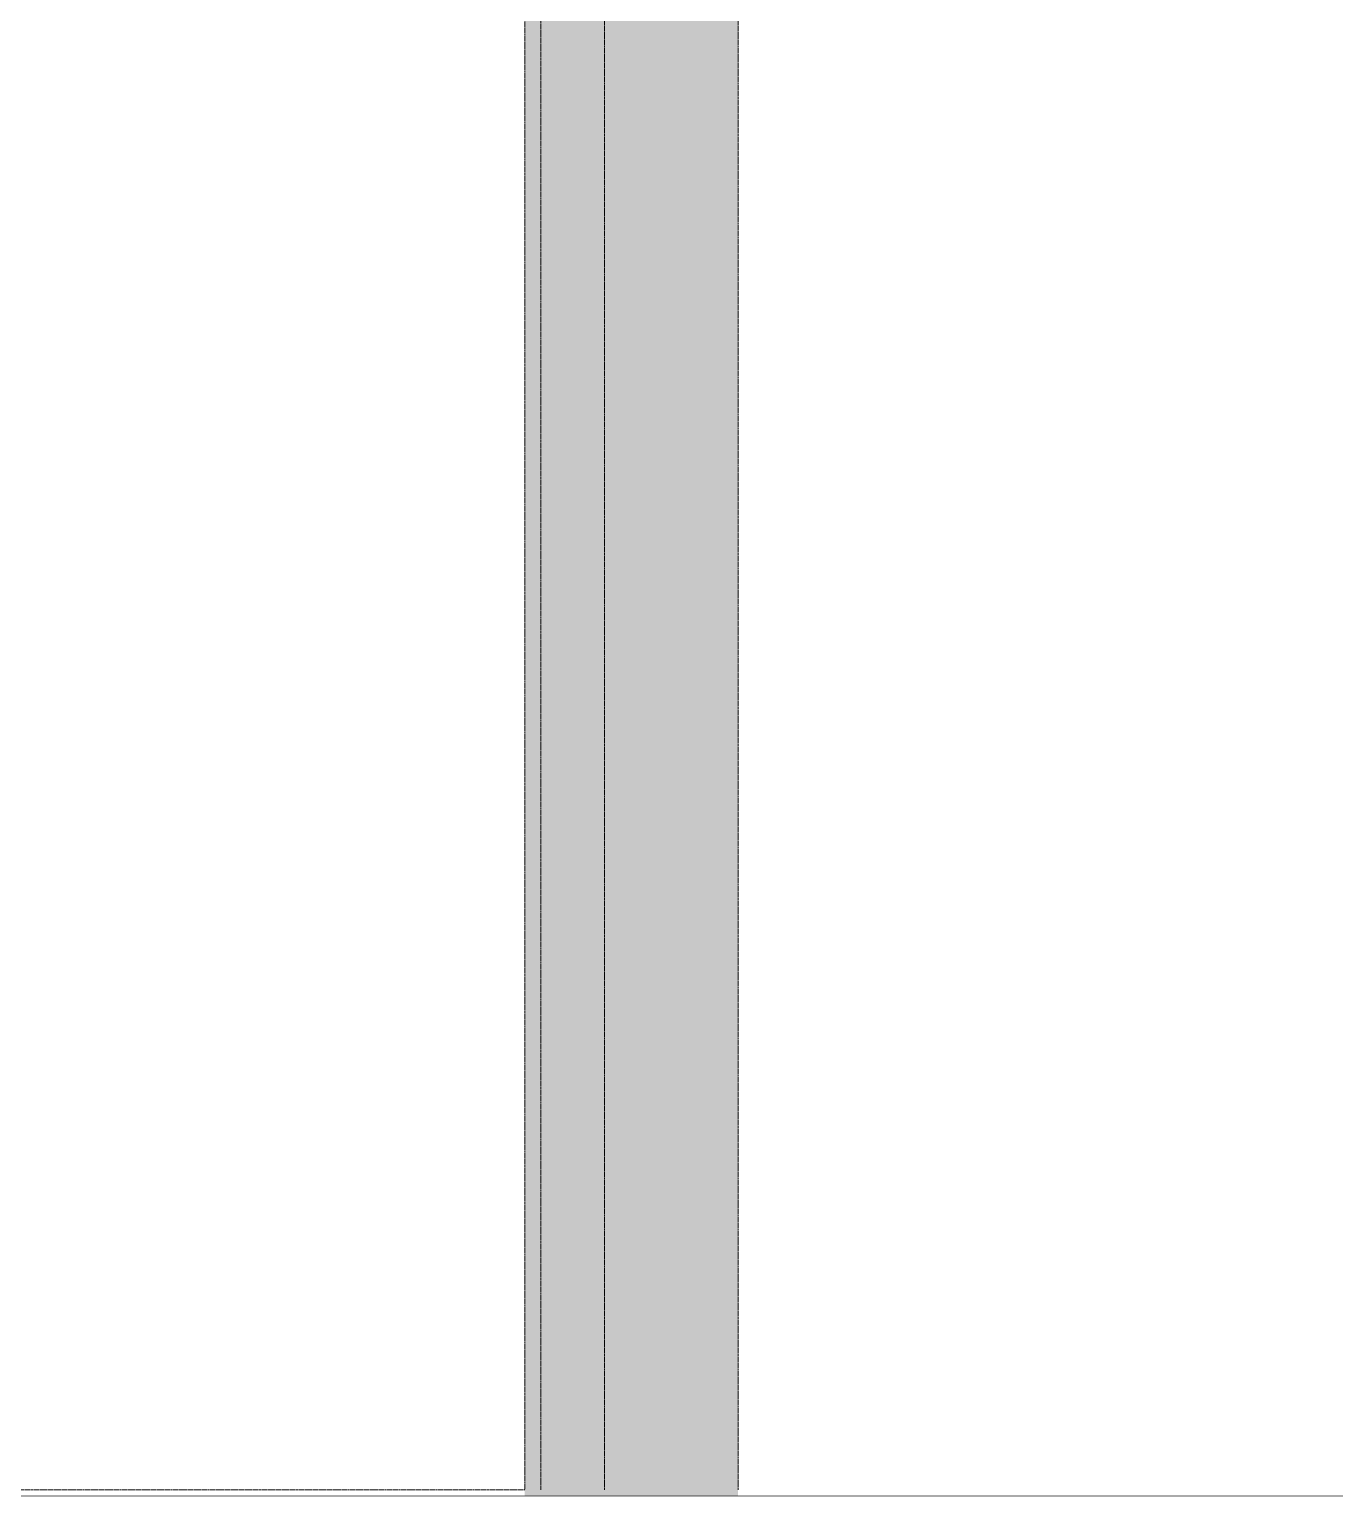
# Model space of a CAD drawing. Extents: x -1457 to 23780, y -2071 to 4205.
# Drawn here: x 7986.9 to 8396.9, y 2862.4 to 3325.7 of the extents above; entities that cross this region are included whole.
import ezdxf

# ---------------------------------------------------------------- set-up
doc = ezdxf.new("R2010")
doc.units = 0
doc.header["$MEASUREMENT"] = 0
doc.linetypes.add('HIDDEN', pattern=[0.375, 0.25, -0.125])
doc.layers.add('M-TEFRIS2-015', color=129, linetype='Continuous', lineweight=9)

msp = doc.modelspace()

# ---------------------------------------------------------------- hatches: boundary and pattern name
at = {"layer": 'M-TEFRIS2-015', "linetype": 'HIDDEN', "lineweight": 0}
h = msp.add_hatch(color=256, dxfattribs=at)
h.dxf.hatch_style = 1
h.paths.add_polyline_path([(7132.5, 2865), (7065.5, 2865), (7065.5, 3927), (8209.5, 3927), (8209.5, 2865), (8142.5, 2865), (8142.5, 3860), (7132.5, 3860)])

# ---------------------------------------------------------------- linework, layer by layer
for points in [[(7067.5, 2865), (7065.5, 2865), (7065.5, 3927), (8209.5, 3927), (8209.5, 2867)], [(7107.5, 2867), (7107.5, 3270), (7107.5, 3885), (8167.5, 3885), (8167.5, 2867)], [(7127.5, 2867), (7127.5, 3270), (7127.5, 3865), (8147.5, 3865), (8147.5, 2867)], [(7132.5, 2865), (7132.5, 3860), (8142.5, 3860), (8142.5, 2867)]]:
    msp.add_lwpolyline(points, dxfattribs=at)
msp.add_lwpolyline([(8142.5, 2867), (7132.5, 2867), (7132.5, 3860), (8142.5, 3860)], close=True, dxfattribs=at)
msp.add_lwpolyline([(8142.5, 2867), (7132.5, 2867), (7132.5, 3860), (8142.5, 3860)], close=True, dxfattribs=at)
at = {"layer": 'M-TEFRIS2-015', "linetype": 'HIDDEN', "lineweight": 0, "const_width": 0.2}
msp.add_lwpolyline([(7067.5, 861.68), (7067.5, 861.68), (7067.5, 2865), (10767.5, 2865), (10767.49, 1989.75)], dxfattribs=at)

doc.saveas('drawing.dxf')
